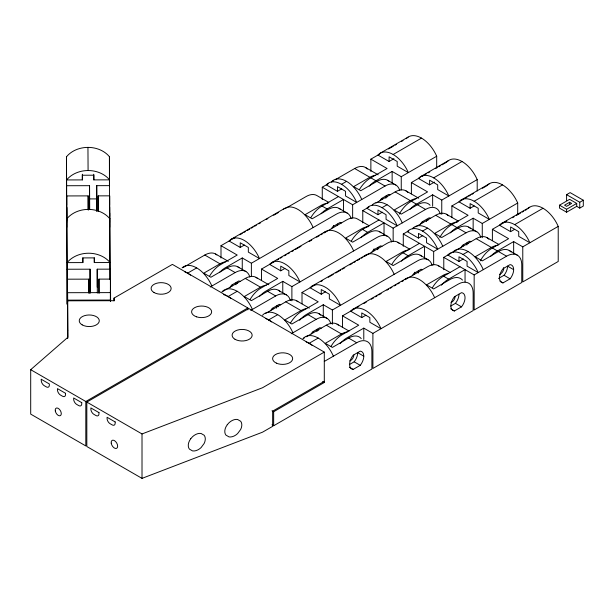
<?xml version="1.0" encoding="UTF-8"?>
<svg xmlns="http://www.w3.org/2000/svg" width="614" height="614" viewBox="0 0 614 614"><rect width="100%" height="100%" fill="white"/><g stroke="black" fill="none" stroke-linecap="round" stroke-linejoin="round"><path stroke-width="0.92" d="M66.65 204.922L66.688 195.935L88.17 195.889L88.27 210.134M109.614 204.838L109.653 195.843L98.194 195.866L98.156 211.323M66.742 227.303L66.757 218.246M89.038 293.392L88.938 279.147L67.456 279.186L67.617 338.176M88.17 195.889L88.132 209.497M88.938 279.147L88.907 292.748M110.566 301.021L110.42 279.101L98.969 279.124L98.931 292.732M109.668 207.256L109.66 216.32M109.706 227.218L109.722 218.154M110.42 279.101L110.382 301.013M247.833 309.84L247.833 307.952L85.806 401.495L85.806 445.933L30.7 414.112L30.7 369.682L67.878 337.293L67.456 279.186M114.05 300.914L114.05 298.074L172.388 264.396L247.833 307.952M230.956 239.383L284.627 208.399M379.82 153.439L408.172 137.068M183.11 267.558L204.792 255.04A21.482 12.403 -60 0 1 216.849 254.94M221.002 258.01L221.002 245.684L230.749 240.051M232.399 239.099L234.878 237.672M239.836 234.809L242.307 233.381M243.965 232.422L245.615 231.47M247.265 230.519L249.744 229.091M251.395 228.132L253.045 227.18M254.695 226.228L256.345 225.277M258.824 223.841L260.474 222.89M266.253 219.551L267.911 218.599M273.69 215.261L278.641 212.406M285.18 208.63L306.064 196.572A21.482 12.403 -60 0 1 316.801 195.505L328.797 202.436M322.266 199.542L322.266 187.216L328.482 183.624M333.786 180.562L331.376 181.959A25.865 14.936 60 0 1 361.761 199.496M335.397 179.641L354.669 168.512A21.482 12.403 -60 0 1 367.302 169.019M370.871 171.444L370.871 159.156L379.582 154.129M388.493 148.979L393.351 146.178M394.971 145.242L396.59 144.305M401.456 141.496L403.076 140.56M187.577 273.161L196.695 267.904M341.507 184.292L346.572 181.376M393.152 154.475L421.503 138.104M240.235 247.434L240.235 242.76L248.34 247.434L248.34 252.116L259.476 258.548A25.865 14.936 60 0 0 229.099 241.01L240.235 247.434L244.364 245.055M337.454 191.315L337.454 186.633L345.559 191.315L345.559 195.989L356.696 202.42A25.865 14.936 60 0 0 326.318 184.883L337.454 191.315L341.791 188.805M389.099 161.497L389.099 156.816L397.204 161.497L397.204 166.171L408.341 172.603A25.865 14.936 60 0 0 377.963 155.066L389.099 161.497L393.958 158.688M225.798 261.787A21.482 12.403 -60 0 0 219.989 263.805L203.787 273.161L210.871 277.252L227.073 267.904A21.482 12.403 -60 0 1 239.122 267.804M375.676 175.259A21.482 12.403 -60 0 0 369.858 177.277L353.656 186.633L360.748 190.724L376.95 181.376A21.482 12.403 -60 0 1 389 181.276M310.876 217.563A22.204 12.817 -60 0 1 322.066 206.043L338.467 196.572M359.627 189.25A22.211 12.825 -60 0 1 370.871 177.86L387.073 168.512L370.871 159.156M351.116 218.645A21.482 12.403 -60 0 0 336.441 214.109L251.379 263.222L242.261 257.964L225.86 267.435A22.204 12.817 -60 0 0 219.827 272.156M321.099 213.695A22.204 12.817 -60 0 1 327.124 208.967L343.533 199.496L343.533 211.822M369.252 186.096A22.211 12.825 -60 0 1 375.937 180.785L392.139 171.436L401.249 176.694L436.692 156.232L436.692 167.607M210.226 286.984L235.177 272.578A21.482 12.403 -60 0 1 249.844 277.106M322.266 187.216L352.643 204.761L385.047 186.05A21.482 12.403 -60 0 1 399.722 190.578M271.465 262.769L325.136 231.785M420.329 176.824L448.68 160.454M257.35 278.326A21.482 12.403 -60 0 0 245.301 278.426L222.015 291.873A25.865 14.936 60 0 1 252.392 309.41M261.503 280.444L261.503 269.07L274.558 261.533M277.037 260.106L278.687 259.146M280.337 258.195L281.995 257.243M284.466 255.815L286.124 254.856M287.774 253.904L289.424 252.953M291.903 251.525L293.553 250.566M295.204 249.614L300.983 246.275M309.241 241.509L311.72 240.082M316.671 237.219L319.15 235.791M320.8 234.84L322.45 233.88M324.077 232.944L346.572 219.958A21.482 12.403 -60 0 1 357.31 218.899L369.298 225.822M362.774 222.928L362.774 210.602L368.991 207.01M375.898 203.027L395.178 191.898A21.482 12.403 -60 0 1 407.811 192.405M411.38 193.886L411.38 182.542L420.091 177.515M421.711 176.579L426.569 173.77M428.188 172.833L429.808 171.897M435.479 168.627L437.099 167.691M438.718 166.755L440.338 165.818M441.965 164.882L446.823 162.081M228.086 296.547L237.204 291.289M382.015 207.678L387.073 204.761M433.661 177.86L462.012 161.49M280.744 270.828L280.744 266.146L288.849 270.828L288.849 275.502L299.985 281.933A25.865 14.936 60 0 0 269.607 264.396L280.744 270.828L284.873 268.441M377.963 214.7L377.963 210.019L386.06 214.7L386.06 219.375L397.204 225.806A25.865 14.936 60 0 0 366.819 208.269L377.963 214.7L382.299 212.191M429.608 184.883L429.608 180.201L437.705 184.883L437.705 189.557L448.849 195.989A25.865 14.936 60 0 0 418.464 178.451L429.608 184.883L434.466 182.074M266.307 285.172A21.482 12.403 -60 0 0 260.489 287.191L244.288 296.547L251.379 300.645L267.581 291.289A21.482 12.403 -60 0 1 280.214 291.796M416.177 198.644A21.482 12.403 -60 0 0 410.367 200.663L394.165 210.019L401.249 214.109L417.459 204.761A21.482 12.403 -60 0 1 430.084 205.268M351.385 240.949A22.204 12.817 -60 0 1 362.567 229.429L378.976 219.958M399.307 214.071A22.211 12.825 -60 0 1 411.38 201.254L427.582 191.898L411.38 182.542M391.625 242.031A21.482 12.403 -60 0 0 376.95 237.495L291.888 286.608L282.77 281.35L266.369 290.821A22.204 12.817 -60 0 0 259.699 296.217M360.971 237.748A22.204 12.817 -60 0 1 367.632 232.353L384.034 222.882L384.034 235.208M409.761 209.481A22.211 12.825 -60 0 1 416.445 204.17L432.647 194.822L441.758 200.08L477.201 179.618A25.865 14.936 60 0 0 447.399 161.474M324.292 381.325L272.647 411.142L272.647 426.346L262.516 432.187L142.011 478.375L86.82 446.516L86.82 402.078L248.847 308.535L324.292 352.091L324.292 382.491L273.66 411.725L272.017 410.781M250.735 310.369L275.678 295.963A21.482 12.403 -60 0 1 290.353 300.492M362.774 210.602L393.152 228.147L425.556 209.435A21.482 12.403 -60 0 1 440.23 213.964M311.973 286.155L365.645 255.171M460.83 200.21L489.189 183.839M265.732 313.401L285.809 301.812A21.482 12.403 -60 0 1 297.859 301.712M302.011 303.83L302.011 292.456L315.066 284.919M320.846 281.58L322.496 280.629M328.275 277.29L333.233 274.427M335.712 273L340.663 270.137M342.313 269.185L344.792 267.758M349.75 264.895L352.221 263.467M353.879 262.516L355.529 261.556M357.179 260.605L359.658 259.177M361.308 258.225L362.958 257.266M364.586 256.33L387.073 243.344A21.482 12.403 -60 0 1 399.123 243.251M403.275 246.314L403.275 233.988L408.778 230.818M413.997 227.802L412.393 228.73A25.865 14.936 60 0 1 442.771 246.268M415.601 226.873L435.679 215.284A21.482 12.403 -60 0 1 448.312 215.79M451.889 217.272L451.889 205.928L463.025 199.496M464.644 198.56L467.077 197.155M468.697 196.219L470.316 195.29M471.936 194.354L473.555 193.418M482.466 188.268L487.332 185.466M268.594 319.932L277.705 314.675M422.516 231.071L427.582 228.147M474.161 201.254L502.521 184.883M321.252 294.213L321.252 289.532L329.35 294.213L329.35 298.888L340.494 305.319A25.865 14.936 60 0 0 310.116 287.782L321.252 294.213L325.382 291.827M418.464 238.086L418.464 233.404L426.569 238.086L426.569 242.76L437.705 249.192A25.865 14.936 60 0 0 407.328 231.655L418.464 238.086L422.808 235.576M470.117 208.269L470.117 203.587L478.214 208.269L478.214 212.943L489.35 219.375A25.865 14.936 60 0 0 458.973 201.837L470.117 208.269L474.161 205.928M306.808 308.558A21.482 12.403 -60 0 0 300.998 310.584L284.796 319.932L291.888 324.031L308.09 314.675A21.482 12.403 -60 0 1 320.723 315.182M457.591 221.984A21.482 12.403 -60 0 0 450.876 224.049L434.674 233.404L441.758 237.495L457.96 228.147A21.482 12.403 -60 0 1 470.593 228.654M391.885 264.335A22.204 12.817 -60 0 1 403.076 252.814L419.477 243.344M439.816 237.464A22.211 12.825 -60 0 1 451.889 224.64L468.091 215.284L451.889 205.928M432.126 265.417A21.482 12.403 -60 0 0 417.459 260.889L332.389 309.993L323.279 304.736L306.877 314.207A22.204 12.817 -60 0 0 299.586 320.301M401.472 261.142A22.204 12.817 -60 0 1 408.141 255.739L424.543 246.268L424.543 258.594M450.262 232.875A22.211 12.825 -60 0 1 456.946 227.556L473.148 218.208L482.266 223.465L517.709 203.004A25.865 14.936 60 0 0 487.907 184.86M291.243 333.755L316.187 319.349A21.482 12.403 -60 0 1 330.862 323.877M403.275 233.988L433.661 251.533L466.064 232.821A21.482 12.403 -60 0 1 480.731 237.349M352.474 309.54L406.146 278.556M501.339 223.596L529.698 207.225M304.628 337.715L303.024 338.644A25.865 14.936 60 0 1 333.402 356.181M306.24 336.787L326.318 325.197A21.482 12.403 -60 0 1 338.368 325.105M342.52 327.224L342.52 315.842L354.746 308.781M357.225 307.353L358.875 306.401M363.833 303.539L366.305 302.111M371.263 299.248L373.742 297.821M375.392 296.861L377.042 295.91M378.692 294.958L381.171 293.53M386.95 290.192L388.601 289.24M390.251 288.281L391.901 287.329M394.38 285.901L396.03 284.95M397.688 283.99L399.338 283.039M401.817 281.611L403.467 280.652M405.094 279.715L427.582 266.729A21.482 12.403 -60 0 1 439.632 266.637M443.784 269.699L443.784 257.373L451.451 252.953M488.821 239.176A21.482 12.403 -60 0 0 476.188 238.669L452.902 252.116A25.865 14.936 60 0 1 483.279 269.653M492.39 240.657L492.39 229.314L503.534 222.882M505.153 221.946L506.773 221.009M512.444 217.74L514.064 216.803M516.497 215.399L520.542 213.058M522.161 212.122L523.788 211.193M525.407 210.257L527.027 209.32M309.103 343.318L318.213 338.061M463.025 254.457L468.091 251.533M514.67 224.64L543.022 208.269M566.592 200.509L566.592 194.661L570.137 192.612L583.3 200.218L583.3 206.058L579.754 208.108L576.715 206.35L566.592 212.198L559.5 208.108L559.5 205.183L569.631 199.335L576.715 203.434L576.715 206.35M361.761 317.599L361.761 312.917L369.858 317.599L369.858 322.273L381.002 328.705A25.865 14.936 60 0 0 350.617 311.168L361.761 317.599L365.89 315.212M458.973 261.472L458.973 256.79L467.077 261.472L467.077 266.146L478.214 272.578A25.865 14.936 60 0 0 447.836 255.04L458.973 261.472L463.317 258.962M510.618 231.655L510.618 226.973L518.723 231.655L518.723 236.329L529.859 242.76A25.865 14.936 60 0 0 499.481 225.223L510.618 231.655L514.67 229.314M347.317 331.944A21.482 12.403 -60 0 0 341.507 333.97L325.305 343.318L332.389 347.417L348.591 338.061A21.482 12.403 -60 0 1 361.224 338.567M498.1 245.37A21.482 12.403 -60 0 0 491.377 247.434L475.175 256.79L482.266 260.889L498.468 251.533A21.482 12.403 -60 0 1 511.101 252.039M569.631 202.259L564.565 205.183L566.592 206.35L571.657 203.434L569.631 202.259L569.631 204.454M432.394 287.72A22.204 12.817 -60 0 1 443.584 276.2L459.986 266.729M480.325 260.85A22.211 12.825 -60 0 1 492.39 248.025L508.592 238.669L492.39 229.314M559.5 205.183L566.592 209.274L576.715 203.434M566.592 194.661L579.754 202.259L583.3 200.218M372.898 333.379L372.898 368.461L473.148 310.584L473.148 293.039A21.482 12.403 -60 0 0 457.96 284.274L372.898 333.379L363.787 328.122L347.378 337.593A22.204 12.817 -60 0 0 340.095 343.686M441.359 285.218A22.204 12.817 -60 0 1 448.65 279.124L465.051 269.653L465.051 281.979M490.77 256.261A22.211 12.825 -60 0 1 497.455 250.949L513.657 241.594L522.775 246.851L558.218 226.389A25.865 14.936 60 0 0 528.408 208.246M324.292 352.091L262.516 387.756L142.011 433.944L86.82 402.078M324.292 361.446L356.696 342.735A21.482 12.403 -60 0 1 371.884 351.507L371.884 369.045L273.66 425.755L272.017 424.811M474.161 274.918L506.573 256.207A21.482 12.403 -60 0 1 521.762 264.979L521.762 282.517L474.161 309.993L474.161 274.918L443.784 257.373M349.435 364.539L354.163 361.815A10.024 5.787 -60 0 0 357.709 352.674L363.787 356.181M450.707 306.071L455.427 303.347A10.024 5.787 -60 0 0 458.973 294.213M498.522 278.464L504.04 275.279A10.024 5.787 -60 0 0 507.578 266.146L513.657 269.653M353.15 369.413L360.241 365.322A10.024 5.787 -60 0 0 360.241 351.139L353.15 355.237A10.024 5.787 -60 0 0 353.15 369.413L349.351 367.218M454.414 310.945L461.505 306.854A10.024 5.787 -60 0 0 461.505 292.678L454.414 296.769A10.024 5.787 -60 0 0 454.414 310.945L450.622 308.758M503.027 282.885L510.111 278.787A10.024 5.787 -60 0 0 510.111 264.611L503.027 268.702A10.024 5.787 -60 0 0 503.027 282.885L499.988 281.128M93.819 179.887L93.819 175.205L82.36 175.228L82.36 179.91L66.604 179.94A25.865 21.122 -0.3 0 1 109.568 179.856L93.819 179.887L93.781 174.215M109.614 222.375L109.43 156.7A25.865 21.122 -0.3 0 0 66.465 156.793L66.642 185.727L89.552 185.681L89.675 209.251M96.713 211.27L96.713 185.666L109.607 185.643M89.636 198.913L96.797 198.898L96.843 211.016M94.31 262.569L94.31 257.888L82.852 257.911L82.852 262.592L67.103 262.623A25.865 21.122 -0.3 0 1 110.067 262.539L94.31 262.569L94.28 257.803M66.688 195.935L67.141 269.239L90.058 269.193L90.174 293.024M97.219 287.191L97.219 269.178L110.106 269.155L110.106 279.577M110.62 300.054L67.655 300.146L67.655 330.547M67.655 300.806L114.058 300.714L114.05 298.074M365.414 167.445L378.201 174.829M387.687 180.309L395.792 184.983M405.915 190.831L418.71 198.215M446.424 214.217L458.412 221.14M468.705 227.08L476.802 231.754M486.933 237.603L498.921 244.525M509.206 250.466L517.31 255.148M354.669 168.512L369.858 177.277M370.871 177.86L375.937 180.785M376.95 181.376L385.047 186.05M395.178 191.898L410.367 200.663M411.38 201.254L416.445 204.17M417.459 204.761L425.556 209.435M435.679 215.284L450.876 224.049M451.889 224.64L456.946 227.556M457.96 228.147L466.064 232.821M476.188 238.669L491.377 247.434M492.39 248.025L497.455 250.949M498.468 251.533L506.573 256.207M387.58 196.864L386.06 195.989A10.024 5.787 -60 0 1 385.822 198.245M428.088 220.249L426.569 219.375A10.024 5.787 -60 0 1 426.331 221.631M468.597 243.635L467.077 242.76A10.024 5.787 -60 0 1 466.832 245.017M504.04 275.279L510.111 278.787M339.082 208.369L347.186 213.05M379.59 231.754L387.687 236.436M397.818 242.284L409.807 249.207M420.091 255.148L428.196 259.822M438.319 265.67L450.315 272.593M322.066 206.043L327.124 208.967M362.567 229.429L367.632 232.353M403.076 252.814L408.141 255.739M443.584 276.2L448.65 279.124M455.427 303.347L461.505 306.854M221.002 245.684L237.204 255.04L220.794 264.511A22.204 12.817 -60 0 0 209.612 276.031M261.503 269.07L277.705 278.426L261.303 287.897A22.204 12.817 -60 0 0 250.113 299.417M302.011 292.456L318.213 301.812L301.812 311.283A22.204 12.817 -60 0 0 290.622 322.803M342.52 315.842L358.722 325.197L342.32 334.668A22.204 12.817 -60 0 0 331.13 346.189M215.537 253.973L228.331 261.357M237.818 266.837L245.915 271.511M256.046 277.359L268.832 284.743M278.319 290.222L286.423 294.904M296.547 300.745L309.341 308.136M318.827 313.608L326.932 318.29M337.055 324.131L349.051 331.053M204.792 255.04L219.989 263.805M227.073 267.904L235.177 272.578M245.301 278.426L260.489 287.191M267.581 291.289L275.678 295.963M285.809 301.812L300.998 310.584M308.09 314.675L316.187 319.349M326.318 325.197L341.507 333.97M348.591 338.061L356.696 342.735M237.71 283.392L236.19 282.517A10.024 5.787 -60 0 1 235.945 284.773M278.211 306.777L276.691 305.902A10.024 5.787 -60 0 1 276.453 308.159M318.72 330.171L317.2 329.288A10.024 5.787 -60 0 1 316.962 331.545M354.163 361.815L360.241 365.322M322.649 381.547L324.292 382.491M30.7 369.682L85.806 401.495M109.653 195.843L110.106 269.155M98.194 195.866L98.301 211.062M98.969 279.124L99.061 293.369M109.96 279.485L109.706 213.043M96.713 185.666L96.797 198.898M97.219 269.178L97.334 293.008M87.948 147.391L88.086 170.538M82.33 174.238L82.36 179.91M82.829 257.826L82.852 262.592M67.655 330.04L67.709 338.46M66.642 220.81L66.465 156.793M110.489 301.413L110.443 290.514L110.436 301.32M66.696 216.404L66.711 207.34L67.141 304.314L67.141 269.239M579.754 202.259L579.754 208.108M566.592 209.274L566.592 212.198M558.218 226.389L558.218 261.472L522.775 281.933L522.775 246.851M517.709 203.004L517.709 214.378M513.657 241.594L513.657 253.92M482.266 223.465L482.266 237.687M477.201 179.618L477.201 190.992M473.148 218.208L473.148 230.534M441.758 200.08L441.758 214.301M433.661 251.533L433.661 264.803M432.647 194.822L432.647 206.197M401.249 176.694L401.249 189.972M393.152 228.147L393.152 241.417M392.139 171.436L392.139 182.811M363.787 328.122L363.787 339.496M352.643 204.761L352.643 218.031M332.389 309.993L332.389 324.215M323.279 304.736L323.279 317.062M291.888 286.608L291.888 300.829M282.77 281.35L282.77 292.724M273.66 411.725L273.66 425.755M251.379 263.222L251.379 276.5M242.261 257.964L242.261 270.29M142.011 433.944L142.011 478.375M110.574 301.037L110.574 292.617L67.609 292.701L67.609 302.057M109.43 156.7L109.43 185.144M90.058 269.193L90.058 292.893M89.552 185.681L89.552 209.382M66.642 185.727L66.65 222.46M462.495 280.099A21.482 12.403 -60 0 0 449.862 279.593L433.661 288.948L426.569 284.858L442.771 275.502A21.482 12.403 -60 0 1 448.581 273.483M404.864 279.577A25.865 14.936 60 0 1 434.674 297.721M455.127 296.547A4.582 2.648 -60 0 1 450.952 302.426M353.856 355.015A4.582 2.648 -60 0 1 349.681 360.894M306.125 341.883A25.865 14.936 60 0 1 312.073 345.321M503.649 267.566A4.582 2.648 -60 0 1 499.558 274.366M421.404 256.115A21.482 12.403 -60 0 0 409.354 256.207L393.152 265.563L386.06 261.472L402.262 252.116A21.482 12.403 -60 0 1 408.08 250.098M364.363 256.192A25.865 14.936 60 0 1 394.165 274.335M412.439 275.532A10.024 5.787 -60 0 1 413.913 273.383L420.997 269.293A10.024 5.787 -60 0 1 422.47 269.746M418.464 270.828A10.024 5.787 -60 0 1 418.226 273.084M414.534 272.24A4.582 2.648 -60 0 1 414.481 274.205M313.355 331.629A4.582 2.648 -60 0 1 313.217 332.673M262.516 315.258A25.865 14.936 60 0 1 292.901 332.796M311.175 333.993A10.024 5.787 -60 0 1 312.641 331.852L319.733 327.753A10.024 5.787 -60 0 1 321.199 328.206M265.616 318.497A25.865 14.936 60 0 1 271.565 321.936M461.053 247.465A10.024 5.787 -60 0 1 462.519 245.316L469.61 241.225A10.024 5.787 -60 0 1 471.076 241.678M463.225 245.101A4.582 2.648 -60 0 1 463.086 246.145M380.895 232.729A21.482 12.403 -60 0 0 368.845 232.821L352.643 242.177L345.559 238.086L361.761 228.73A21.482 12.403 -60 0 1 368.484 226.658M323.854 232.806A25.865 14.936 60 0 1 353.656 250.949M371.938 252.147A10.024 5.787 -60 0 1 373.404 249.998L380.496 245.907A10.024 5.787 -60 0 1 381.962 246.36M377.963 247.442A10.024 5.787 -60 0 1 377.717 249.698M374.026 248.854A4.582 2.648 -60 0 1 373.972 250.819M272.846 308.243A4.582 2.648 -60 0 1 272.708 309.287M270.667 310.607A10.024 5.787 -60 0 1 272.14 308.458L279.224 304.367A10.024 5.787 -60 0 1 280.698 304.82M223.649 294.62A25.865 14.936 60 0 1 231.064 298.55M420.544 224.079A10.024 5.787 -60 0 1 422.01 221.93L429.102 217.84A10.024 5.787 -60 0 1 430.567 218.292M371.884 205.345A25.865 14.936 60 0 1 402.262 222.882M422.716 221.715A4.582 2.648 -60 0 1 422.585 222.759M340.394 209.343A21.482 12.403 -60 0 0 328.344 209.435L312.135 218.791L305.051 214.7L321.252 205.345A21.482 12.403 -60 0 1 327.976 203.272M283.346 209.42A25.865 14.936 60 0 1 313.148 227.556M331.43 228.761A10.024 5.787 -60 0 1 332.895 226.612L339.987 222.521A10.024 5.787 -60 0 1 341.453 222.974M337.454 224.049A10.024 5.787 -60 0 1 337.347 225.538M333.517 225.468A4.582 2.648 -60 0 1 333.471 227.433M232.338 284.858A4.582 2.648 -60 0 1 232.199 285.901M182.082 267.881A25.865 14.936 60 0 1 211.884 286.024M230.166 287.222A10.024 5.787 -60 0 1 231.631 285.073L238.723 280.982A10.024 5.787 -60 0 1 240.189 281.435M184.607 271.726A25.865 14.936 60 0 1 190.555 275.164M380.035 200.694A10.024 5.787 -60 0 1 381.509 198.545L388.593 194.454A10.024 5.787 -60 0 1 390.059 194.907M382.215 198.33A4.582 2.648 -60 0 1 382.077 199.373M406.314 138.695A25.865 14.936 60 0 1 436.692 156.232M66.842 218.799A25.865 21.122 -0.3 0 1 109.806 218.714M41.253 379.275L41.253 380.45A4.298 2.479 60 0 0 44.285 385.707L46.311 386.881A4.298 2.479 60 0 0 49.35 385.124L49.35 383.957L41.253 379.275M67.463 292.87L67.517 310.561L67.479 290.599L67.463 292.87M190.762 438.703L189.404 440.921A9.862 6.708 -49 0 0 189.404 449.103L192.527 450.906A10.4 7.076 -49 0 0 201.047 447.637L204.163 443.446A9.862 6.708 -49 0 0 204.163 435.257L201.047 433.461A10.4 7.076 -49 0 0 192.527 436.723L190.762 438.703M227.28 424.704L225.921 426.922A9.862 6.708 -49 0 0 225.921 435.103L229.045 436.907A10.4 7.076 -49 0 0 237.564 433.637L240.68 429.447A9.862 6.708 -49 0 0 240.68 421.265L237.564 419.462A10.4 7.076 -49 0 0 229.045 422.731L227.28 424.704M65.552 393.313L57.455 388.631L57.455 389.798A4.298 2.479 60 0 0 60.494 395.063L62.513 396.23A4.298 2.479 60 0 0 65.552 394.48L65.552 393.313M81.754 402.661L73.657 397.987L73.657 399.154A4.298 2.479 60 0 0 76.696 404.419L78.722 405.585A4.298 2.479 60 0 0 81.754 403.835L81.754 402.661M98.969 412.6L90.872 407.926L90.872 409.093A4.298 2.479 60 0 0 93.911 414.358L95.938 415.524A4.298 2.479 60 0 0 98.969 413.775L98.969 412.6M115.179 421.956L107.074 417.282L107.074 418.449A4.298 2.479 60 0 0 110.113 423.714L112.139 424.88A4.298 2.479 60 0 0 115.179 423.13L115.179 421.956M154.03 292.533A10.024 5.787 0 0 0 170.799 289.938A10.024 5.787 0 0 0 158.519 282.854A10.024 5.787 0 0 0 154.03 292.533M196.61 316.839A10.024 5.787 0 0 0 211.646 311.828A10.024 5.787 0 0 0 196.61 306.816A10.024 5.787 0 0 0 196.61 316.839M82.199 324.875A10.024 5.787 0 0 0 98.954 322.25A10.024 5.787 0 0 0 86.635 315.182A10.024 5.787 0 0 0 82.199 324.875M55.306 411.027A4.298 2.479 60 0 0 60.356 415.64A4.298 2.479 60 0 0 59.105 409.016A4.298 2.479 60 0 0 55.306 411.027M276.369 363.12A10.024 5.787 0 0 0 292.548 359.474A10.024 5.787 0 0 0 278.994 353.211A10.024 5.787 0 0 0 276.369 363.12M235.039 339.304A10.024 5.787 0 0 0 251.809 336.71A10.024 5.787 0 0 0 239.537 329.626A10.024 5.787 0 0 0 235.039 339.304M111.226 443.162A4.582 2.648 60 0 0 116.522 448.381A4.582 2.648 60 0 0 115.493 441.42A4.582 2.648 60 0 0 111.226 443.162"/></g></svg>
